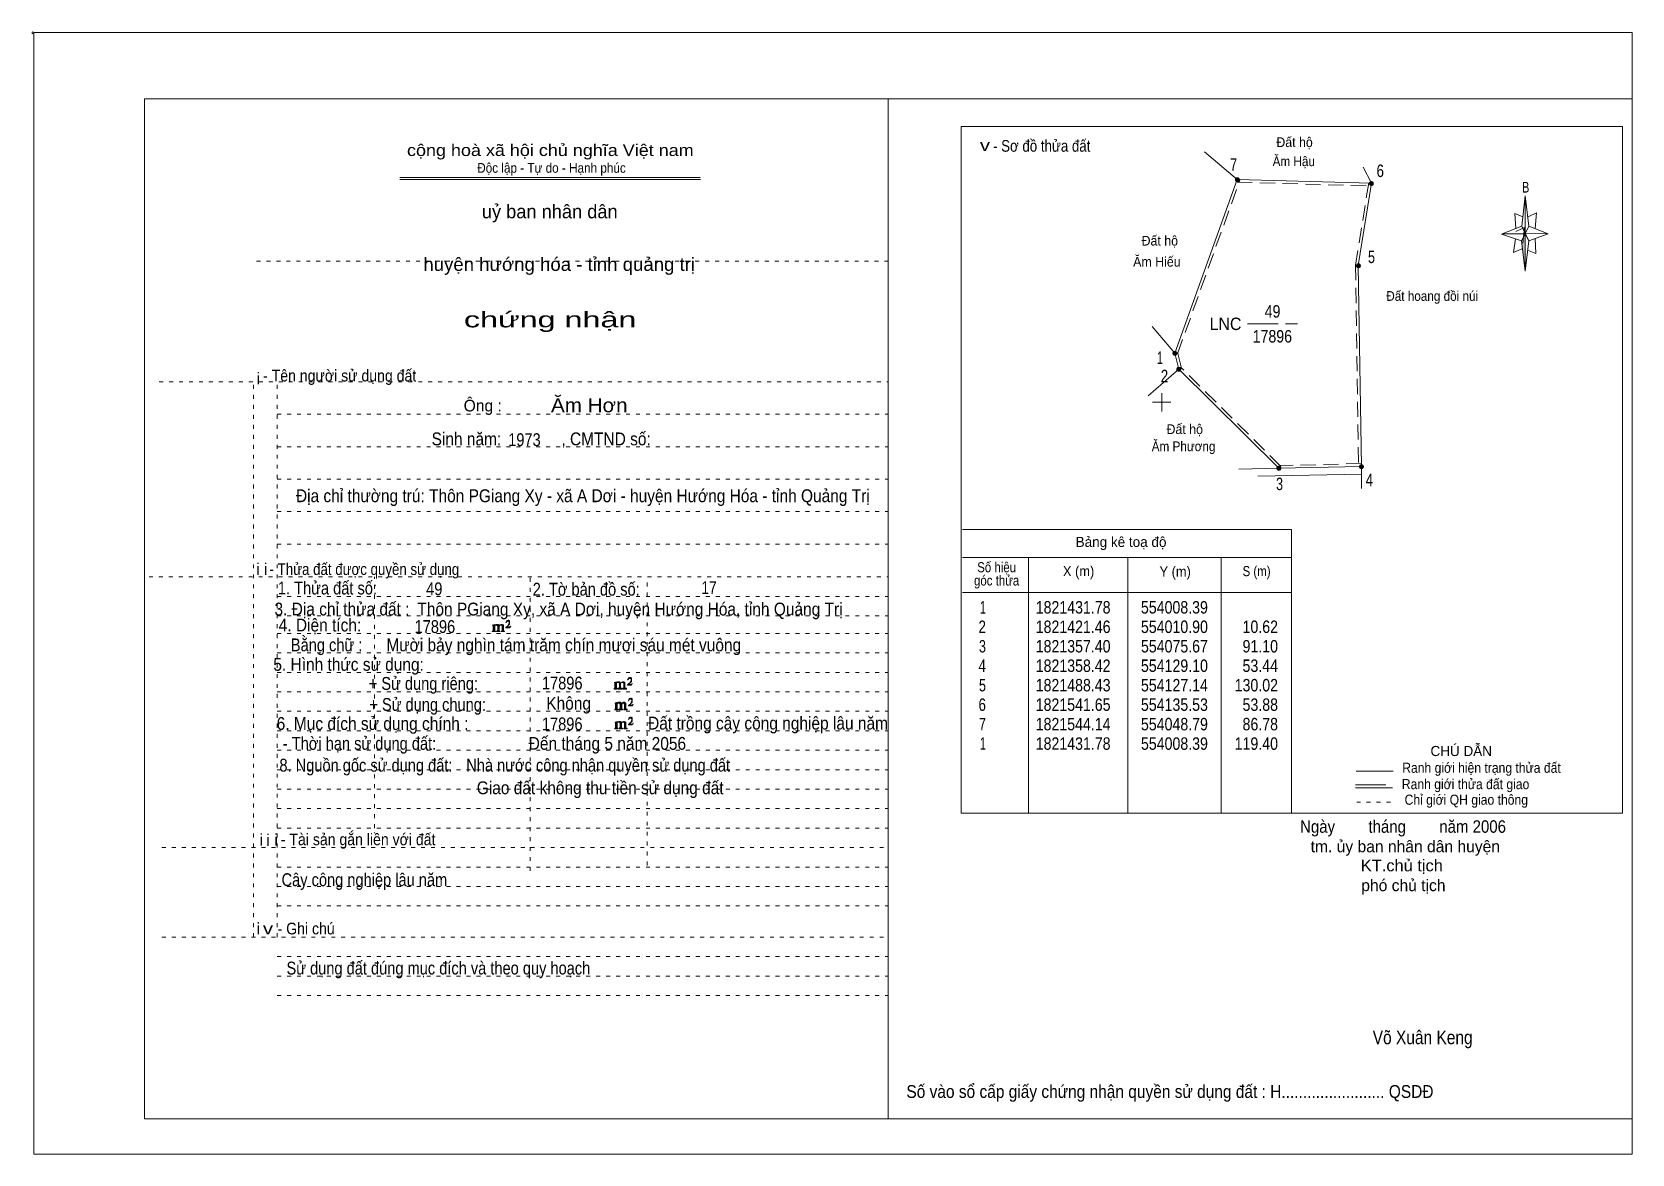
# Model space of a CAD drawing. Header units: centimetres. Extents: x -1.6 to 39.5, y -3.3 to 25.5.
import ezdxf
from ezdxf.enums import TextEntityAlignment as Align

# ---------------------------------------------------------------- set-up
doc = ezdxf.new("R2010")
doc.units = ezdxf.units.CM
doc.header["$LTSCALE"] = 0.13
for name, pattern in [('DOTTED', [1.5, 0.3, -1.2]), ('LONG_DASHED', [7.5, 6, -1.5]), ('MEDIUM_DASHED', [4.5, 3, -1.5])]:
    doc.linetypes.add(name, pattern=pattern)
for name, color, linetype, lineweight in [('1', 7, 'DOTTED', 13), ('10', 7, 'Continuous', 13), ('32', 7, 'LONG_DASHED', 13), ('33', 7, 'LONG_DASHED', 13), ('4', 7, 'Continuous', 13), ('5', 7, 'Continuous', 13), ('50', 7, 'Continuous', 13), ('63', 7, 'Continuous', 13)]:
    doc.layers.add(name, color=color, linetype=linetype, lineweight=lineweight)
doc.layers.add('30', color=7, linetype='Continuous')

msp = doc.modelspace()

# ---------------------------------------------------------------- hatches: boundary and pattern name
at = {"layer": '32'}
for points in [[(29.425, 21.702, 1), (29.326, 21.702, 1)], [(32.868, 21.603, 1), (32.768, 21.603, 1)], [(32.535, 19.491, 1), (32.435, 19.491, 1)], [(27.822, 17.242, 1), (27.722, 17.242, 1)], [(27.922, 16.833, 1), (27.822, 16.833, 1)], [(32.613, 14.331, 1), (32.513, 14.331, 1)], [(30.492, 14.29, 1), (30.392, 14.29, 1)]]:
    msp.add_hatch(color=256, dxfattribs=at).paths.add_polyline_path(points)
at = {"layer": '5'}
msp.add_hatch(color=256, dxfattribs=at).paths.add_polyline_path([(36.77, 20.31), (36.77, 19.35), (36.67, 20.13)])
at = {"layer": '50'}
for points in [[(10.27, 10.13), (10.27, 10.12), (10.27, 10.11), (10.25, 10.11), (10.24, 10.11), (10.24, 10.1), (10.33, 10.1), (10.33, 10.11), (10.32, 10.11), (10.31, 10.11), (10.31, 10.12), (10.31, 10.13), (10.31, 10.24), (10.31, 10.25), (10.32, 10.26), (10.34, 10.26), (10.35, 10.26), (10.36, 10.26), (10.37, 10.25), (10.39, 10.22), (10.39, 10.13), (10.37, 10.12), (10.37, 10.11), (10.36, 10.11), (10.35, 10.11), (10.35, 10.1), (10.44, 10.1), (10.44, 10.11), (10.43, 10.11), (10.42, 10.11), (10.42, 10.12), (10.42, 10.13), (10.42, 10.24), (10.44, 10.26), (10.45, 10.26), (10.46, 10.26), (10.49, 10.26), (10.49, 10.25), (10.5, 10.24), (10.5, 10.22), (10.5, 10.13), (10.5, 10.12), (10.49, 10.11), (10.49, 10.11), (10.47, 10.11), (10.47, 10.1), (10.56, 10.1), (10.56, 10.11), (10.55, 10.11), (10.54, 10.11), (10.53, 10.12), (10.53, 10.13), (10.53, 10.2), (10.53, 10.25), (10.53, 10.26), (10.52, 10.27), (10.5, 10.28), (10.47, 10.28), (10.46, 10.28), (10.44, 10.27), (10.41, 10.25), (10.41, 10.26), (10.4, 10.28), (10.39, 10.28), (10.37, 10.28), (10.35, 10.28), (10.34, 10.28), (10.32, 10.26), (10.31, 10.26), (10.31, 10.25), (10.31, 10.25), (10.31, 10.26), (10.31, 10.28), (10.24, 10.26), (10.24, 10.26), (10.25, 10.26), (10.27, 10.25), (10.27, 10.24), (10.27, 10.23)], [(10.69, 10.19), (10.72, 10.24), (10.72, 10.24), (10.71, 10.22), (10.69, 10.22), (10.68, 10.22), (10.63, 10.22), (10.66, 10.26), (10.67, 10.27), (10.69, 10.28), (10.69, 10.3), (10.69, 10.32), (10.69, 10.34), (10.69, 10.35), (10.69, 10.37), (10.68, 10.38), (10.67, 10.38), (10.66, 10.39), (10.65, 10.39), (10.63, 10.38), (10.63, 10.38), (10.62, 10.37), (10.61, 10.35), (10.59, 10.33), (10.61, 10.33), (10.61, 10.35), (10.62, 10.35), (10.63, 10.36), (10.65, 10.36), (10.66, 10.36), (10.67, 10.35), (10.68, 10.35), (10.68, 10.32), (10.68, 10.3), (10.66, 10.28), (10.66, 10.26), (10.65, 10.25), (10.59, 10.2), (10.59, 10.19)], [(13.39, 8.66), (13.39, 8.65), (13.39, 8.64), (13.38, 8.64), (13.37, 8.64), (13.37, 8.62), (13.45, 8.62), (13.45, 8.64), (13.44, 8.64), (13.43, 8.64), (13.43, 8.65), (13.43, 8.66), (13.43, 8.77), (13.43, 8.78), (13.44, 8.79), (13.47, 8.79), (13.48, 8.79), (13.49, 8.79), (13.5, 8.78), (13.51, 8.74), (13.51, 8.66), (13.5, 8.65), (13.5, 8.64), (13.49, 8.64), (13.48, 8.64), (13.48, 8.62), (13.57, 8.62), (13.57, 8.64), (13.55, 8.64), (13.54, 8.64), (13.54, 8.65), (13.54, 8.66), (13.54, 8.77), (13.57, 8.79), (13.58, 8.79), (13.59, 8.79), (13.61, 8.79), (13.61, 8.78), (13.62, 8.77), (13.62, 8.74), (13.62, 8.66), (13.62, 8.65), (13.61, 8.64), (13.61, 8.64), (13.6, 8.64), (13.6, 8.62), (13.69, 8.62), (13.69, 8.64), (13.67, 8.64), (13.66, 8.64), (13.65, 8.65), (13.65, 8.66), (13.65, 8.73), (13.65, 8.78), (13.65, 8.79), (13.64, 8.8), (13.62, 8.81), (13.6, 8.81), (13.59, 8.81), (13.57, 8.8), (13.53, 8.78), (13.53, 8.79), (13.52, 8.81), (13.51, 8.81), (13.5, 8.81), (13.48, 8.81), (13.47, 8.81), (13.44, 8.79), (13.43, 8.79), (13.43, 8.78), (13.43, 8.78), (13.43, 8.79), (13.43, 8.81), (13.37, 8.79), (13.37, 8.79), (13.38, 8.79), (13.39, 8.78), (13.39, 8.77), (13.39, 8.76)], [(13.82, 8.72), (13.84, 8.77), (13.84, 8.77), (13.83, 8.74), (13.82, 8.74), (13.81, 8.74), (13.75, 8.74), (13.79, 8.79), (13.8, 8.8), (13.82, 8.81), (13.82, 8.83), (13.82, 8.84), (13.82, 8.87), (13.82, 8.88), (13.82, 8.9), (13.81, 8.91), (13.8, 8.91), (13.79, 8.92), (13.77, 8.92), (13.75, 8.91), (13.75, 8.91), (13.74, 8.9), (13.73, 8.88), (13.72, 8.86), (13.73, 8.86), (13.73, 8.88), (13.74, 8.88), (13.75, 8.89), (13.77, 8.89), (13.79, 8.89), (13.8, 8.88), (13.81, 8.88), (13.81, 8.84), (13.81, 8.83), (13.79, 8.81), (13.79, 8.79), (13.77, 8.78), (13.72, 8.73), (13.72, 8.72)], [(13.41, 8.12), (13.41, 8.11), (13.41, 8.1), (13.4, 8.1), (13.39, 8.1), (13.39, 8.09), (13.48, 8.09), (13.48, 8.1), (13.47, 8.1), (13.45, 8.1), (13.45, 8.11), (13.45, 8.12), (13.45, 8.23), (13.45, 8.24), (13.47, 8.26), (13.49, 8.26), (13.5, 8.26), (13.51, 8.26), (13.52, 8.24), (13.53, 8.21), (13.53, 8.12), (13.52, 8.11), (13.52, 8.1), (13.51, 8.1), (13.5, 8.1), (13.5, 8.09), (13.59, 8.09), (13.59, 8.1), (13.58, 8.1), (13.57, 8.1), (13.57, 8.11), (13.57, 8.12), (13.57, 8.23), (13.59, 8.26), (13.6, 8.26), (13.61, 8.26), (13.63, 8.26), (13.63, 8.24), (13.64, 8.23), (13.64, 8.21), (13.64, 8.12), (13.64, 8.11), (13.63, 8.1), (13.63, 8.1), (13.62, 8.1), (13.62, 8.09), (13.71, 8.09), (13.71, 8.1), (13.7, 8.1), (13.69, 8.1), (13.67, 8.11), (13.67, 8.12), (13.67, 8.2), (13.67, 8.24), (13.67, 8.26), (13.66, 8.27), (13.64, 8.28), (13.62, 8.28), (13.61, 8.28), (13.59, 8.27), (13.55, 8.24), (13.55, 8.26), (13.54, 8.28), (13.53, 8.28), (13.52, 8.28), (13.5, 8.28), (13.49, 8.28), (13.47, 8.26), (13.45, 8.26), (13.45, 8.24), (13.45, 8.24), (13.45, 8.26), (13.45, 8.28), (13.39, 8.26), (13.39, 8.26), (13.4, 8.26), (13.41, 8.24), (13.41, 8.23), (13.41, 8.22)], [(13.84, 8.19), (13.86, 8.23), (13.86, 8.23), (13.85, 8.21), (13.84, 8.21), (13.83, 8.21), (13.77, 8.21), (13.81, 8.26), (13.82, 8.27), (13.84, 8.28), (13.84, 8.3), (13.84, 8.31), (13.84, 8.33), (13.84, 8.34), (13.84, 8.37), (13.83, 8.38), (13.82, 8.38), (13.81, 8.39), (13.8, 8.39), (13.77, 8.38), (13.77, 8.38), (13.76, 8.37), (13.75, 8.34), (13.74, 8.32), (13.75, 8.32), (13.75, 8.34), (13.76, 8.34), (13.77, 8.36), (13.8, 8.36), (13.81, 8.36), (13.82, 8.34), (13.83, 8.34), (13.83, 8.31), (13.83, 8.3), (13.81, 8.28), (13.81, 8.26), (13.8, 8.24), (13.74, 8.2), (13.74, 8.19)], [(13.84, 7.7), (13.86, 7.75), (13.86, 7.75), (13.85, 7.72), (13.84, 7.72), (13.83, 7.72), (13.77, 7.72), (13.81, 7.77), (13.82, 7.78), (13.84, 7.79), (13.84, 7.81), (13.84, 7.82), (13.84, 7.85), (13.84, 7.86), (13.84, 7.88), (13.83, 7.89), (13.82, 7.89), (13.81, 7.9), (13.79, 7.9), (13.77, 7.89), (13.77, 7.89), (13.76, 7.88), (13.75, 7.86), (13.74, 7.84), (13.75, 7.84), (13.75, 7.86), (13.76, 7.86), (13.77, 7.87), (13.79, 7.87), (13.81, 7.87), (13.82, 7.86), (13.83, 7.86), (13.83, 7.82), (13.83, 7.81), (13.81, 7.79), (13.81, 7.77), (13.79, 7.76), (13.74, 7.71), (13.74, 7.7)], [(13.41, 7.64), (13.41, 7.63), (13.41, 7.62), (13.4, 7.62), (13.39, 7.62), (13.39, 7.6), (13.47, 7.6), (13.47, 7.62), (13.46, 7.62), (13.45, 7.62), (13.45, 7.63), (13.45, 7.64), (13.45, 7.75), (13.45, 7.76), (13.46, 7.77), (13.49, 7.77), (13.5, 7.77), (13.51, 7.77), (13.52, 7.76), (13.53, 7.72), (13.53, 7.64), (13.52, 7.63), (13.52, 7.62), (13.51, 7.62), (13.5, 7.62), (13.5, 7.6), (13.59, 7.6), (13.59, 7.62), (13.57, 7.62), (13.56, 7.62), (13.56, 7.63), (13.56, 7.64), (13.56, 7.75), (13.59, 7.77), (13.6, 7.77), (13.61, 7.77), (13.63, 7.77), (13.63, 7.76), (13.64, 7.75), (13.64, 7.72), (13.64, 7.64), (13.64, 7.63), (13.63, 7.62), (13.63, 7.62), (13.62, 7.62), (13.62, 7.6), (13.71, 7.6), (13.71, 7.62), (13.69, 7.62), (13.68, 7.62), (13.67, 7.63), (13.67, 7.64), (13.67, 7.71), (13.67, 7.76), (13.67, 7.77), (13.66, 7.78), (13.64, 7.79), (13.62, 7.79), (13.61, 7.79), (13.59, 7.78), (13.55, 7.76), (13.55, 7.77), (13.54, 7.79), (13.53, 7.79), (13.52, 7.79), (13.5, 7.79), (13.49, 7.79), (13.46, 7.77), (13.45, 7.77), (13.45, 7.76), (13.45, 7.76), (13.45, 7.77), (13.45, 7.79), (13.39, 7.77), (13.39, 7.77), (13.4, 7.77), (13.41, 7.76), (13.41, 7.75), (13.41, 7.74)]]:
    msp.add_hatch(color=256, dxfattribs=at).paths.add_polyline_path(points)

# ---------------------------------------------------------------- linework, layer by layer
at = {"layer": '1', "linetype": 'Continuous'}
for p, q in [((1.31, -2.42), (1.31, 23.78)), ((1.31, 23.78), (39.51, 23.78)), ((20.41, -2.42), (20.41, 23.78)), ((39.51, -2.42), (39.51, 23.78)), ((7.87, 21.76), (15.58, 21.76)), ((7.87, 21.71), (15.59, 21.71)), ((36.67, 20.13), (36.16, 20.3)), ((1.31, -2.42), (39.51, -2.42))]:
    msp.add_line(p, q, dxfattribs=at)
at = {"layer": '1'}
for p, q in [((4.19, 19.61), (20.41, 19.61)), ((1.69, 16.51), (20.41, 16.51)), ((4.11, 2.25), (4.11, 16.51)), ((4.72, 2.25), (4.72, 16.51)), ((4.72, 15.68), (20.41, 15.68)), ((4.72, 14.84), (20.41, 14.84)), ((4.72, 14.01), (20.41, 14.01)), ((4.72, 13.18), (20.41, 13.18)), ((4.72, 12.34), (20.41, 12.34)), ((1.43, 11.5), (20.41, 11.5)), ((7.22, 5.05), (7.22, 11.5)), ((11.22, 3.95), (11.22, 11.5)), ((14.22, 4.09), (14.22, 11.5)), ((4.72, 11), (20.41, 11)), ((4.72, 10.5), (20.41, 10.5)), ((4.72, 10.05), (20.41, 10.05)), ((4.72, 9.55), (20.41, 9.55)), ((4.72, 9.05), (20.41, 9.05)), ((4.72, 8.55), (20.41, 8.55)), ((4.72, 8.05), (20.41, 8.05)), ((4.72, 7.55), (20.41, 7.55)), ((4.72, 7.05), (20.41, 7.05)), ((4.72, 6.55), (20.41, 6.55)), ((4.72, 6.05), (20.41, 6.05)), ((4.72, 5.55), (20.41, 5.55)), ((4.72, 5.05), (20.41, 5.05)), ((1.76, 4.55), (20.41, 4.55)), ((4.72, 4.05), (20.41, 4.05)), ((4.72, 3.55), (20.41, 3.55)), ((4.72, 3.05), (20.41, 3.05)), ((1.76, 2.25), (20.41, 2.25)), ((4.72, 1.75), (20.41, 1.75)), ((4.72, 1.25), (20.41, 1.25)), ((4.72, 0.75), (20.41, 0.75))]:
    msp.add_line(p, q, dxfattribs=at)
at = {"layer": '1', "linetype": 'Continuous'}
msp.add_lwpolyline([(-1.53, -3.32), (39.51, -3.32), (39.51, 25.48), (-1.53, 25.48)], close=True, dxfattribs=at)
msp.add_lwpolyline([(36.68, 19.93), (36.47, 19.83), (36.52, 20.18)], dxfattribs=at)
at = {"layer": '10'}
for p, q in [((29.37, 21.71), (28.53, 22.42)), ((32.61, 22.02), (32.82, 21.61)), ((27.19, 17.93), (27.77, 17.25)), ((27.87, 16.84), (27.09, 16.15)), ((29.41, 14.27), (30.44, 14.29)), ((29.9, 14.09), (32.56, 14.14)), ((32.56, 14.34), (32.56, 14.14)), ((32.56, 13.77), (32.56, 14.14))]:
    msp.add_line(p, q, dxfattribs=at)
at = {"layer": '10', "linetype": 'MEDIUM_DASHED'}
for p, q in [((27.84, 17.23), (29.44, 21.69)), ((29.37, 21.64), (32.82, 21.54)), ((27.94, 16.86), (27.84, 17.27)), ((30.49, 14.34), (27.92, 16.89)), ((32.56, 14.41), (30.44, 14.36))]:
    msp.add_line(p, q, dxfattribs=at)
at = {"layer": '10'}
for points in [[(30.44, 14.29), (27.87, 16.84), (27.77, 17.25), (29.37, 21.71), (32.82, 21.61)], [(32.82, 21.61), (32.48, 19.5), (32.56, 14.34), (30.44, 14.29)]]:
    msp.add_lwpolyline(points, dxfattribs=at)
at = {"layer": '10', "linetype": 'MEDIUM_DASHED'}
msp.add_lwpolyline([(32.75, 21.62), (32.41, 19.51), (32.49, 14.34)], dxfattribs=at)
at = {"layer": '32'}
for centre in [(29.375, 21.702), (32.818, 21.603), (32.485, 19.491), (27.772, 17.242), (27.872, 16.833), (32.563, 14.331), (30.442, 14.29)]:
    msp.add_circle(centre, 0.05, dxfattribs=at)
at = {"layer": '33'}
msp.add_line((29.64, 18), (30.92, 18), dxfattribs=at)
at = {"layer": '4'}
for p, q in [((22.32, 12.72), (30.77, 12.72)), ((30.77, 5.43), (30.77, 12.72)), ((22.32, 12), (30.77, 12)), ((24.01, 5.43), (24.01, 12)), ((26.56, 5.43), (26.56, 12)), ((28.96, 12), (28.96, 5.43)), ((22.32, 11.1), (30.77, 11.1)), ((32.43, 6.51), (33.38, 6.51)), ((32.41, 6.08), (33.36, 6.08))]:
    msp.add_line(p, q, dxfattribs=at)
at = {"layer": '4', "linetype": 'LONG_DASHED'}
msp.add_line((32.41, 6.16), (33.36, 6.16), dxfattribs=at)
at = {"layer": '4', "linetype": 'DOTTED'}
msp.add_line((32.44, 5.72), (33.43, 5.72), dxfattribs=at)
at = {"layer": '4'}
msp.add_lwpolyline([(22.28, 23.07), (39.27, 23.07), (39.27, 5.43), (22.28, 5.43)], close=True, dxfattribs=at)
msp.add_circle((-1.55, 25.47), 0.025, dxfattribs=at)
at = {"layer": '5'}
for p, q in [((36.68, 20.51), (36.77, 21.29)), ((36.86, 20.51), (37.36, 20.31)), ((37.02, 20.19), (37.04, 19.81)), ((36.86, 20.13), (36.77, 19.35)), ((37.04, 19.81), (36.83, 19.89))]:
    msp.add_line(p, q, dxfattribs=at)
for points in [[(36.77, 21.29), (36.86, 20.51), (36.77, 20.31)], [(36.77, 20.31), (36.18, 20.31), (36.68, 20.51), (36.86, 20.13), (37.36, 20.31), (36.77, 20.33)], [(36.77, 20.31), (36.77, 19.35), (36.67, 20.13)]]:
    msp.add_lwpolyline(points, close=True, dxfattribs=at)
for points in [[(36.71, 20.75), (36.5, 20.83), (36.53, 20.45)], [(36.84, 20.75), (37.06, 20.85), (37.02, 20.45)], [(36.77, 20.31), (36.68, 20.51), (36.18, 20.31)], [(36.53, 20.37), (36.75, 20.47), (36.71, 20.07)], [(36.77, 20.31), (36.86, 20.13), (37.36, 20.31)]]:
    msp.add_lwpolyline(points, dxfattribs=at)
at = {"layer": '50'}
for points in [[(10.27, 10.13), (10.27, 10.12), (10.27, 10.11), (10.25, 10.11), (10.24, 10.11), (10.24, 10.1), (10.33, 10.1), (10.33, 10.11), (10.32, 10.11), (10.31, 10.11), (10.31, 10.12), (10.31, 10.13), (10.31, 10.24), (10.31, 10.25), (10.32, 10.26), (10.34, 10.26), (10.35, 10.26), (10.36, 10.26), (10.37, 10.25), (10.39, 10.22), (10.39, 10.13), (10.37, 10.12), (10.37, 10.11), (10.36, 10.11), (10.35, 10.11), (10.35, 10.1), (10.44, 10.1), (10.44, 10.11), (10.43, 10.11), (10.42, 10.11), (10.42, 10.12), (10.42, 10.13), (10.42, 10.24), (10.44, 10.26), (10.45, 10.26), (10.46, 10.26), (10.49, 10.26), (10.49, 10.25), (10.5, 10.24), (10.5, 10.22), (10.5, 10.13), (10.5, 10.12), (10.49, 10.11), (10.49, 10.11), (10.47, 10.11), (10.47, 10.1), (10.56, 10.1), (10.56, 10.11), (10.55, 10.11), (10.54, 10.11), (10.53, 10.12), (10.53, 10.13), (10.53, 10.2), (10.53, 10.25), (10.53, 10.26), (10.52, 10.27), (10.5, 10.28), (10.47, 10.28), (10.46, 10.28), (10.44, 10.27), (10.41, 10.25), (10.41, 10.26), (10.4, 10.28), (10.39, 10.28), (10.37, 10.28), (10.35, 10.28), (10.34, 10.28), (10.32, 10.26), (10.31, 10.26), (10.31, 10.25), (10.31, 10.25), (10.31, 10.26), (10.31, 10.28), (10.24, 10.26), (10.24, 10.26), (10.25, 10.26), (10.27, 10.25), (10.27, 10.24), (10.27, 10.23)], [(10.69, 10.19), (10.72, 10.24), (10.72, 10.24), (10.71, 10.22), (10.69, 10.22), (10.68, 10.22), (10.63, 10.22), (10.66, 10.26), (10.67, 10.27), (10.69, 10.28), (10.69, 10.3), (10.69, 10.32), (10.69, 10.34), (10.69, 10.35), (10.69, 10.37), (10.68, 10.38), (10.67, 10.38), (10.66, 10.39), (10.65, 10.39), (10.63, 10.38), (10.63, 10.38), (10.62, 10.37), (10.61, 10.35), (10.59, 10.33), (10.61, 10.33), (10.61, 10.35), (10.62, 10.35), (10.63, 10.36), (10.65, 10.36), (10.66, 10.36), (10.67, 10.35), (10.68, 10.35), (10.68, 10.32), (10.68, 10.3), (10.66, 10.28), (10.66, 10.26), (10.65, 10.25), (10.59, 10.2), (10.59, 10.19)], [(13.39, 8.66), (13.39, 8.65), (13.39, 8.64), (13.38, 8.64), (13.37, 8.64), (13.37, 8.62), (13.45, 8.62), (13.45, 8.64), (13.44, 8.64), (13.43, 8.64), (13.43, 8.65), (13.43, 8.66), (13.43, 8.77), (13.43, 8.78), (13.44, 8.79), (13.47, 8.79), (13.48, 8.79), (13.49, 8.79), (13.5, 8.78), (13.51, 8.74), (13.51, 8.66), (13.5, 8.65), (13.5, 8.64), (13.49, 8.64), (13.48, 8.64), (13.48, 8.62), (13.57, 8.62), (13.57, 8.64), (13.55, 8.64), (13.54, 8.64), (13.54, 8.65), (13.54, 8.66), (13.54, 8.77), (13.57, 8.79), (13.58, 8.79), (13.59, 8.79), (13.61, 8.79), (13.61, 8.78), (13.62, 8.77), (13.62, 8.74), (13.62, 8.66), (13.62, 8.65), (13.61, 8.64), (13.61, 8.64), (13.6, 8.64), (13.6, 8.62), (13.69, 8.62), (13.69, 8.64), (13.67, 8.64), (13.66, 8.64), (13.65, 8.65), (13.65, 8.66), (13.65, 8.73), (13.65, 8.78), (13.65, 8.79), (13.64, 8.8), (13.62, 8.81), (13.6, 8.81), (13.59, 8.81), (13.57, 8.8), (13.53, 8.78), (13.53, 8.79), (13.52, 8.81), (13.51, 8.81), (13.5, 8.81), (13.48, 8.81), (13.47, 8.81), (13.44, 8.79), (13.43, 8.79), (13.43, 8.78), (13.43, 8.78), (13.43, 8.79), (13.43, 8.81), (13.37, 8.79), (13.37, 8.79), (13.38, 8.79), (13.39, 8.78), (13.39, 8.77), (13.39, 8.76)], [(13.82, 8.72), (13.84, 8.77), (13.84, 8.77), (13.83, 8.74), (13.82, 8.74), (13.81, 8.74), (13.75, 8.74), (13.79, 8.79), (13.8, 8.8), (13.82, 8.81), (13.82, 8.83), (13.82, 8.84), (13.82, 8.87), (13.82, 8.88), (13.82, 8.9), (13.81, 8.91), (13.8, 8.91), (13.79, 8.92), (13.77, 8.92), (13.75, 8.91), (13.75, 8.91), (13.74, 8.9), (13.73, 8.88), (13.72, 8.86), (13.73, 8.86), (13.73, 8.88), (13.74, 8.88), (13.75, 8.89), (13.77, 8.89), (13.79, 8.89), (13.8, 8.88), (13.81, 8.88), (13.81, 8.84), (13.81, 8.83), (13.79, 8.81), (13.79, 8.79), (13.77, 8.78), (13.72, 8.73), (13.72, 8.72)], [(13.41, 8.12), (13.41, 8.11), (13.41, 8.1), (13.4, 8.1), (13.39, 8.1), (13.39, 8.09), (13.48, 8.09), (13.48, 8.1), (13.47, 8.1), (13.45, 8.1), (13.45, 8.11), (13.45, 8.12), (13.45, 8.23), (13.45, 8.24), (13.47, 8.26), (13.49, 8.26), (13.5, 8.26), (13.51, 8.26), (13.52, 8.24), (13.53, 8.21), (13.53, 8.12), (13.52, 8.11), (13.52, 8.1), (13.51, 8.1), (13.5, 8.1), (13.5, 8.09), (13.59, 8.09), (13.59, 8.1), (13.58, 8.1), (13.57, 8.1), (13.57, 8.11), (13.57, 8.12), (13.57, 8.23), (13.59, 8.26), (13.6, 8.26), (13.61, 8.26), (13.63, 8.26), (13.63, 8.24), (13.64, 8.23), (13.64, 8.21), (13.64, 8.12), (13.64, 8.11), (13.63, 8.1), (13.63, 8.1), (13.62, 8.1), (13.62, 8.09), (13.71, 8.09), (13.71, 8.1), (13.7, 8.1), (13.69, 8.1), (13.67, 8.11), (13.67, 8.12), (13.67, 8.2), (13.67, 8.24), (13.67, 8.26), (13.66, 8.27), (13.64, 8.28), (13.62, 8.28), (13.61, 8.28), (13.59, 8.27), (13.55, 8.24), (13.55, 8.26), (13.54, 8.28), (13.53, 8.28), (13.52, 8.28), (13.5, 8.28), (13.49, 8.28), (13.47, 8.26), (13.45, 8.26), (13.45, 8.24), (13.45, 8.24), (13.45, 8.26), (13.45, 8.28), (13.39, 8.26), (13.39, 8.26), (13.4, 8.26), (13.41, 8.24), (13.41, 8.23), (13.41, 8.22)], [(13.84, 8.19), (13.86, 8.23), (13.86, 8.23), (13.85, 8.21), (13.84, 8.21), (13.83, 8.21), (13.77, 8.21), (13.81, 8.26), (13.82, 8.27), (13.84, 8.28), (13.84, 8.3), (13.84, 8.31), (13.84, 8.33), (13.84, 8.34), (13.84, 8.37), (13.83, 8.38), (13.82, 8.38), (13.81, 8.39), (13.8, 8.39), (13.77, 8.38), (13.77, 8.38), (13.76, 8.37), (13.75, 8.34), (13.74, 8.32), (13.75, 8.32), (13.75, 8.34), (13.76, 8.34), (13.77, 8.36), (13.8, 8.36), (13.81, 8.36), (13.82, 8.34), (13.83, 8.34), (13.83, 8.31), (13.83, 8.3), (13.81, 8.28), (13.81, 8.26), (13.8, 8.24), (13.74, 8.2), (13.74, 8.19)], [(13.84, 7.7), (13.86, 7.75), (13.86, 7.75), (13.85, 7.72), (13.84, 7.72), (13.83, 7.72), (13.77, 7.72), (13.81, 7.77), (13.82, 7.78), (13.84, 7.79), (13.84, 7.81), (13.84, 7.82), (13.84, 7.85), (13.84, 7.86), (13.84, 7.88), (13.83, 7.89), (13.82, 7.89), (13.81, 7.9), (13.79, 7.9), (13.77, 7.89), (13.77, 7.89), (13.76, 7.88), (13.75, 7.86), (13.74, 7.84), (13.75, 7.84), (13.75, 7.86), (13.76, 7.86), (13.77, 7.87), (13.79, 7.87), (13.81, 7.87), (13.82, 7.86), (13.83, 7.86), (13.83, 7.82), (13.83, 7.81), (13.81, 7.79), (13.81, 7.77), (13.79, 7.76), (13.74, 7.71), (13.74, 7.7)], [(13.41, 7.64), (13.41, 7.63), (13.41, 7.62), (13.4, 7.62), (13.39, 7.62), (13.39, 7.6), (13.47, 7.6), (13.47, 7.62), (13.46, 7.62), (13.45, 7.62), (13.45, 7.63), (13.45, 7.64), (13.45, 7.75), (13.45, 7.76), (13.46, 7.77), (13.49, 7.77), (13.5, 7.77), (13.51, 7.77), (13.52, 7.76), (13.53, 7.72), (13.53, 7.64), (13.52, 7.63), (13.52, 7.62), (13.51, 7.62), (13.5, 7.62), (13.5, 7.6), (13.59, 7.6), (13.59, 7.62), (13.57, 7.62), (13.56, 7.62), (13.56, 7.63), (13.56, 7.64), (13.56, 7.75), (13.59, 7.77), (13.6, 7.77), (13.61, 7.77), (13.63, 7.77), (13.63, 7.76), (13.64, 7.75), (13.64, 7.72), (13.64, 7.64), (13.64, 7.63), (13.63, 7.62), (13.63, 7.62), (13.62, 7.62), (13.62, 7.6), (13.71, 7.6), (13.71, 7.62), (13.69, 7.62), (13.68, 7.62), (13.67, 7.63), (13.67, 7.64), (13.67, 7.71), (13.67, 7.76), (13.67, 7.77), (13.66, 7.78), (13.64, 7.79), (13.62, 7.79), (13.61, 7.79), (13.59, 7.78), (13.55, 7.76), (13.55, 7.77), (13.54, 7.79), (13.53, 7.79), (13.52, 7.79), (13.5, 7.79), (13.49, 7.79), (13.46, 7.77), (13.45, 7.77), (13.45, 7.76), (13.45, 7.76), (13.45, 7.77), (13.45, 7.79), (13.39, 7.77), (13.39, 7.77), (13.4, 7.77), (13.41, 7.76), (13.41, 7.75), (13.41, 7.74)]]:
    msp.add_lwpolyline(points, close=True, dxfattribs=at)
at = {"layer": '63'}
for p, q in [((27.44, 15.75), (27.44, 16.22)), ((27.2, 15.99), (27.67, 15.99))]:
    msp.add_line(p, q, dxfattribs=at)

# ---------------------------------------------------------------- texts
at = {"layer": '1'}
for s, height, width, p in [('cộng hoà xã hội chủ nghĩa Việt nam', 0.3, 1.15, (11.735, 22.31)), ('v', 0.3, 1.3, (22.895, 22.44)), ('- Sơ đồ thửa đất ', 0.3, 0.85, (24.4, 22.42)), ('Độc lập - Tự do - Hạnh phúc', 0.25, 0.9, (11.765, 21.88)), ('chứng nhận', 0.4, 1.55, (11.73, 17.91)), ('- Tên người sử dụng đất', 0.3, 0.9, (6.325, 16.52)), ('- Thửa đất được quyền sử dụng', 0.3, 0.85, (6.96, 11.55)), ('- Tài sản gắn liền với đất ', 0.3, 0.9, (6.85, 4.61)), ('v', 0.3, 1.3, (4.485, 2.32)), ('- Ghi chú', 0.3, 0.9, (5.465, 2.32))]:
    msp.add_text(s, height=height, dxfattribs=dict(at, width=width)).set_placement(p, align=Align.CENTER)
for s, height, p in [('uỷ ban nhân dân', 0.35, (11.72, 20.71)), ('i', 0.3, (4.235, 16.45)), ('i', 0.3, (4.225, 11.55)), ('i', 0.3, (4.425, 11.55)), ('i', 0.3, (4.315, 4.6)), ('i', 0.3, (4.485, 4.59)), ('i', 0.3, (4.695, 4.6)), ('i', 0.3, (4.235, 2.32))]:
    msp.add_text(s, height=height, dxfattribs=at).set_placement(p, align=Align.CENTER)
at = {"layer": '10'}
for s, height, width, p in [('Đất hộ', 0.25, 0.95, (30.845, 22.54)), ('Ăm Hậu', 0.25, 0.9, (30.825, 22.05)), ('Đất hộ', 0.25, 0.95, (27.385, 20.01)), ('Ăm Hiếu', 0.25, 0.95, (27.31, 19.47)), ('Đất hoang đồi núi', 0.25, 0.9, (34.38, 18.59)), ('Đất hộ', 0.25, 0.95, (28.025, 15.17)), ('Ăm Phương', 0.25, 0.9, (27.995, 14.73)), ('Võ Xuân Keng', 0.35, 0.85, (34.135, -0.5))]:
    msp.add_text(s, height=height, dxfattribs=dict(at, width=width)).set_placement(p, align=Align.CENTER)
at = {"layer": '30'}
for s, width, p in [('1', 0.65, (22.92, 10.56)), ('1821431.78', 0.85, (26.12, 10.56)), ('554008.39', 0.85, (28.62, 10.56)), ('554008.39', 0.85, (28.62, 10.56)), ('2', 0.8, (22.92, 10.06)), ('1821421.46', 0.85, (26.12, 10.06)), ('554010.90', 0.85, (28.62, 10.06)), ('10.62', 0.85, (30.42, 10.06)), ('3', 0.75, (22.92, 9.56)), ('1821357.40', 0.85, (26.12, 9.56)), ('554075.67', 0.85, (28.62, 9.56)), ('91.10', 0.85, (30.42, 9.56)), ('4', 0.8, (22.92, 9.06)), ('1821358.42', 0.85, (26.12, 9.06)), ('554129.10', 0.85, (28.62, 9.06)), ('53.44', 0.85, (30.42, 9.06)), ('5', 0.75, (22.92, 8.56)), ('1821488.43', 0.85, (26.12, 8.56)), ('554127.14', 0.85, (28.62, 8.56)), ('130.02', 0.85, (30.42, 8.56)), ('6', 0.8, (22.92, 8.06)), ('1821541.65', 0.85, (26.12, 8.06)), ('554135.53', 0.85, (28.62, 8.06)), ('53.88', 0.85, (30.42, 8.06)), ('7', 0.75, (22.92, 7.56)), ('1821544.14', 0.85, (26.12, 7.56)), ('554048.79', 0.85, (28.62, 7.56)), ('86.78', 0.85, (30.42, 7.56)), ('1', 0.65, (22.92, 7.06)), ('1821431.78', 0.85, (26.12, 7.06)), ('554008.39', 0.85, (28.62, 7.06)), ('119.40', 0.85, (30.42, 7.06))]:
    msp.add_text(s, height=0.32, dxfattribs=dict(at, width=width)).set_placement(p, align=Align.RIGHT)
at = {"layer": '32'}
for s, width, p in [('7', 0.75, (29.28, 21.93)), ('6', 0.8, (33.045, 21.77)), ('5', 0.75, (32.82, 19.56)), ('1', 0.65, (27.39, 16.97)), ('2', 0.8, (27.505, 16.5)), ('3', 0.75, (30.46, 13.73)), ('4', 0.8, (32.765, 13.83))]:
    msp.add_text(s, height=0.32, dxfattribs=dict(at, width=width)).set_placement(p, align=Align.CENTER)
at = {"layer": '33', "width": 0.95}
msp.add_text('LNC', height=0.32, dxfattribs=at).set_placement((29.48, 17.84), align=Align.RIGHT)
at = {"layer": '33', "width": 0.85}
for s, p in [('49', (30.28, 18.16)), ('17896', (30.275, 17.52))]:
    msp.add_text(s, height=0.32, dxfattribs=at).set_placement(p, align=Align.CENTER)
at = {"layer": '4'}
for s, p in [('Bảng kê toạ độ', (26.39, 12.27)), ('CHÚ DẪN', (35.125, 6.9))]:
    msp.add_text(s, height=0.2591, dxfattribs=at).set_placement(p, align=Align.CENTER)
for s, width, p in [('góc thửa', 0.85, (23.195, 11.28)), ('Số hiệu', 0.85, (23.195, 11.62)), ('X (m)', 0.95, (25.3, 11.52)), ('Y (m)', 0.95, (27.78, 11.51)), ('S (m)', 0.85, (29.87, 11.52)), ('Ranh giới hiện trạng thửa đất', 0.9, (35.645, 6.47)), ('Ranh giới thửa đất giao ', 0.9, (35.28, 6.05)), ('Chỉ giới QH giao thông', 0.9, (35.255, 5.65))]:
    msp.add_text(s, height=0.2591, dxfattribs=dict(at, width=width)).set_placement(p, align=Align.CENTER)
at = {"layer": '5', "width": 0.75}
msp.add_text('B', height=0.276, dxfattribs=at).set_placement((36.78, 21.37), align=Align.CENTER)
at = {"layer": '50'}
for s, height, width, p in [('  huyện hướng hóa - tỉnh quảng trị', 0.34, 1.05, (11.83, 19.36)), ('Ăm Hơn', 0.36, 1.1, (12.735, 15.73)), ('Sinh năm:              , CMTND số: ', 0.33, 0.9, (11.555, 14.88)), ('1973', 0.33, 0.85, (11.07, 14.86)), ('Địa chỉ thường trú: Thôn PGiang Xy - xã A Dơi - huyện Hướng Hóa - tỉnh Quảng Trị', 0.33, 0.9, (12.57, 13.42)), ('1. Thửa đất số:  ', 0.33, 0.85, (6.115, 11.05)), ('49', 0.33, 0.85, (8.755, 11.03)), ('2. Tờ bản đồ số:  ', 0.33, 0.85, (12.76, 11.02)), ('17', 0.33, 0.8, (15.81, 11.06)), ('3. Địa chỉ thửa đất : ', 0.33, 0.9, (6.44, 10.51)), ('Thôn PGiang Xy, xã A Dơi, huyện Hướng Hóa, tỉnh Quảng Trị', 0.33, 0.9, (13.78, 10.51)), ('4. Diện tích: ', 0.33, 0.9, (5.875, 10.1)), ('17896', 0.33, 0.85, (8.77, 10.06)), ('Bằng chữ :', 0.33, 0.85, (5.99, 9.59)), ('Mười bảy nghìn tám trăm chín mươi sáu mét vuông', 0.33, 0.9, (12.08, 9.59)), ('5. Hình thức sử dụng:', 0.33, 0.9, (6.555, 9.09)), ('+ Sử dụng riêng:', 0.33, 0.85, (8.475, 8.6)), ('17896', 0.33, 0.85, (12.04, 8.61)), ('+ Sử dụng chung:', 0.33, 0.85, (8.585, 8.06)), ('Không', 0.33, 0.9, (12.205, 8.09)), ('6. Mục đích sử dụng chính :', 0.33, 0.9, (7.17, 7.57)), ('17896', 0.33, 0.85, (12.04, 7.56)), ('Đất trồng cây công nghiệp lâu năm', 0.33, 0.9, (17.325, 7.58)), ('- Thời hạn sử dụng đất:', 0.33, 0.85, (6.835, 7.06)), ('Đến tháng 5 năm 2056', 0.33, 0.9, (13.2, 7.06)), ('8. Nguồn gốc sử dụng đất:', 0.33, 0.85, (7, 6.5)), ('Nhà nước công nhận quyền sử dụng đất ', 0.33, 0.85, (13.015, 6.5)), ('Giao đất không thu tiền sử dụng đất', 0.33, 0.9, (13.015, 5.92)), ('Ngày        tháng        năm 2006', 0.32, 0.9, (33.63, 4.93)), ('KT.chủ tịch', 0.3, 1.05, (33.6, 3.94)), ('Cây công nghiệp lâu năm', 0.33, 0.85, (6.96, 3.56)), ('Sử dụng đất đúng mục đích và theo quy hoạch', 0.33, 0.85, (8.86, 1.29)), ('Số vào sổ cấp giấy chứng nhận quyền sử dụng đất : H........................ QSDĐ', 0.33, 0.9, (27.645, -1.88))]:
    msp.add_text(s, height=height, dxfattribs=dict(at, width=width)).set_placement(p, align=Align.CENTER)
for s, p in [('Ông :', (10, 15.75)), ('tm. ủy ban nhân dân huyện ', (33.745, 4.43)), ('phó chủ tịch', (33.64, 3.43))]:
    msp.add_text(s, height=0.3, dxfattribs=at).set_placement(p, align=Align.CENTER)

doc.saveas('drawing.dxf')
